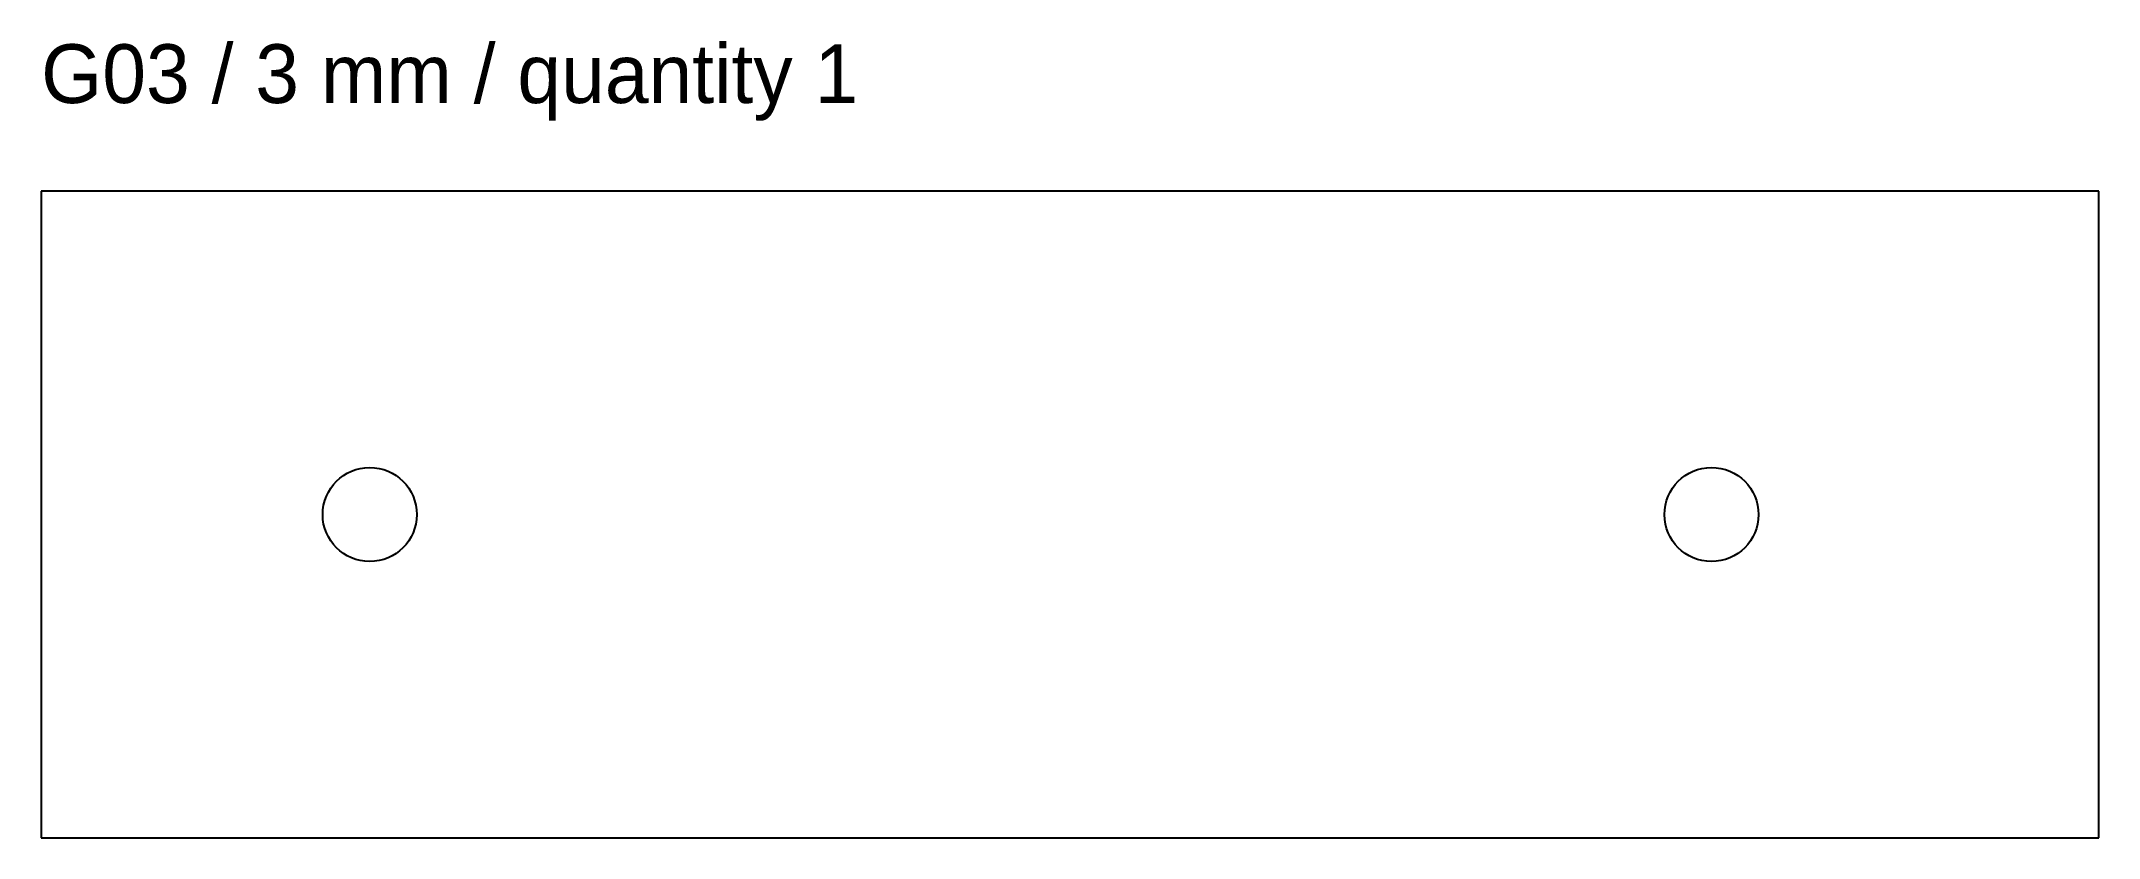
# Model space of a CAD drawing. Header units: millimetres. Extents: x 0 to 70, y 0 to 27.1.
import ezdxf

# ---------------------------------------------------------------- set-up
doc = ezdxf.new("R2010")
doc.units = ezdxf.units.MM
doc.layers.add('CUT', color=1, linetype='Continuous')
doc.layers.add('LABELS_NONCUT', color=7, linetype='Continuous')

msp = doc.modelspace()

# ---------------------------------------------------------------- linework, layer by layer
at = {"layer": 'CUT'}
for p, q in [((0, 22), (0, 0)), ((70, 22), (0, 22)), ((70, 0), (70, 22)), ((0, 0), (70, 0))]:
    msp.add_line(p, q, dxfattribs=at)
for centre in [(11.1778, 11), (56.8222, 11)]:
    msp.add_circle(centre, 1.6, dxfattribs=at)

# ---------------------------------------------------------------- texts
at = {"layer": 'LABELS_NONCUT'}
msp.add_text('G03 / 3 mm / quantity 1', height=2, dxfattribs=at).set_placement((0, 25))

doc.saveas('drawing.dxf')
